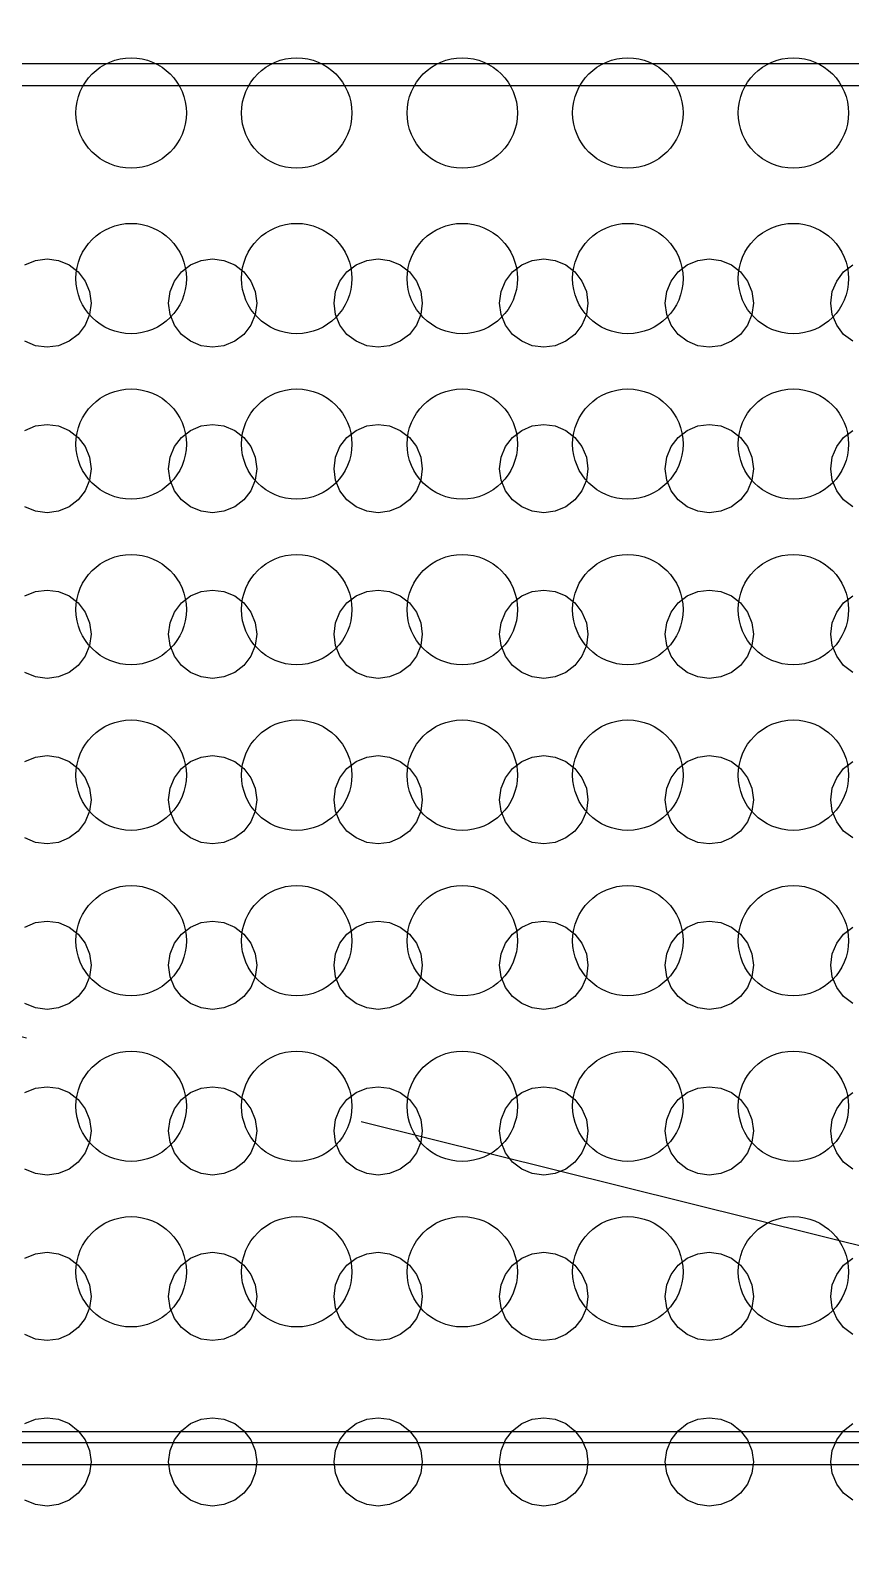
# Model space of a CAD drawing. Header units: millimetres. Extents: x 2562 to 7288, y 778 to 5635.
# Drawn here: x 5134.9 to 5142.34, y 2025.97 to 2039.69 of the extents above; entities that cross this region are included whole.
import ezdxf

# ---------------------------------------------------------------- set-up
doc = ezdxf.new("R2010")
doc.units = ezdxf.units.MM
doc.linetypes.add('HIDDEN', pattern=[0.375, 0.25, -0.125])
doc.layers.add('0-gnl-gor3', color=252, linetype='Continuous')

# ---------------------------------------------------------------- blocks, each defined once
blk = doc.blocks.new('damlalik_ust_perf')
at = {"layer": '0-gnl-gor3', "ltscale": 250}
blk.add_lwpolyline([(0, 194), (512, 194), (512, 0), (0, 0)], close=True, dxfattribs=at)
for centre in [(376, 119.5), (376, 119.5), (391, 119.5), (391, 119.5), (406, 119.5), (406, 119.5), (421, 119.5), (421, 119.5), (436, 119.5), (436, 119.5), (376, 104.5), (376, 104.5), (391, 104.5), (391, 104.5), (406, 104.5), (406, 104.5), (421, 104.5), (421, 104.5), (436, 104.5), (436, 104.5), (376, 89.5), (376, 89.5), (391, 89.5), (391, 89.5), (406, 89.5), (406, 89.5), (421, 89.5), (421, 89.5), (436, 89.5), (436, 89.5), (376, 74.5), (376, 74.5), (391, 74.5), (391, 74.5), (406, 74.5), (406, 74.5), (421, 74.5), (421, 74.5), (436, 74.5), (436, 74.5), (376, 59.5), (376, 59.5), (391, 59.5), (391, 59.5), (406, 59.5), (406, 59.5), (421, 59.5), (421, 59.5), (436, 59.5), (436, 59.5), (376, 44.5), (376, 44.5), (391, 44.5), (391, 44.5), (406, 44.5), (406, 44.5), (421, 44.5), (421, 44.5), (436, 44.5), (436, 44.5), (376, 29.5), (376, 29.5), (391, 29.5), (391, 29.5), (406, 29.5), (406, 29.5), (421, 29.5), (421, 29.5), (436, 29.5), (436, 29.5), (376, 14.5), (376, 14.5), (391, 14.5), (391, 14.5), (406, 14.5), (406, 14.5), (421, 14.5), (421, 14.5), (436, 14.5), (436, 14.5)]:
    blk.add_circle(centre, 5, dxfattribs=at)
blk = doc.blocks.new('damlalik_tava_01')
at = {"layer": '0-gnl-gor3', "linetype": 'HIDDEN', "ltscale": 250}
blk.add_line((1150.93, 99.16), (1540.69, 2), dxfattribs=at)
at = {"layer": '0-gnl-gor3', "ltscale": 3}
for points in [[(0, 200), (1542.69, 200), (1542.69, 0), (0, 0)], [(2, 198), (1540.69, 198), (1540.69, 2), (2, 2)]]:
    blk.add_lwpolyline(points, close=True, dxfattribs=at)

msp = doc.modelspace()

# ---------------------------------------------------------------- linework, layer by layer
at = {"layer": '0-gnl-gor3'}
for p, q in [((5134.855, 2037.569), (5134.951, 2037.609)), ((5134.951, 2037.609), (5135.055, 2037.622)), ((5135.055, 2037.622), (5135.158, 2037.609)), ((5135.158, 2037.609), (5135.255, 2037.569)), ((5136.355, 2037.569), (5136.451, 2037.609)), ((5136.451, 2037.609), (5136.555, 2037.622)), ((5136.555, 2037.622), (5136.658, 2037.609)), ((5136.658, 2037.609), (5136.755, 2037.569)), ((5137.855, 2037.569), (5137.951, 2037.609)), ((5137.951, 2037.609), (5138.055, 2037.622)), ((5138.055, 2037.622), (5138.158, 2037.609)), ((5138.158, 2037.609), (5138.255, 2037.569)), ((5139.355, 2037.569), (5139.451, 2037.609)), ((5139.451, 2037.609), (5139.555, 2037.622)), ((5139.555, 2037.622), (5139.658, 2037.609)), ((5139.658, 2037.609), (5139.755, 2037.569)), ((5140.855, 2037.569), (5140.951, 2037.609)), ((5140.951, 2037.609), (5141.055, 2037.622)), ((5141.055, 2037.622), (5141.158, 2037.609)), ((5141.158, 2037.609), (5141.255, 2037.569)), ((5135.255, 2037.569), (5135.338, 2037.505)), ((5135.338, 2037.505), (5135.401, 2037.422)), ((5136.209, 2037.422), (5136.272, 2037.505)), ((5136.272, 2037.505), (5136.355, 2037.569)), ((5136.755, 2037.569), (5136.838, 2037.505)), ((5136.838, 2037.505), (5136.901, 2037.422)), ((5137.709, 2037.422), (5137.772, 2037.505)), ((5137.772, 2037.505), (5137.855, 2037.569)), ((5138.255, 2037.569), (5138.338, 2037.505)), ((5138.338, 2037.505), (5138.401, 2037.422)), ((5139.209, 2037.422), (5139.272, 2037.505)), ((5139.272, 2037.505), (5139.355, 2037.569)), ((5139.755, 2037.569), (5139.838, 2037.505)), ((5139.838, 2037.505), (5139.901, 2037.422)), ((5140.709, 2037.422), (5140.772, 2037.505)), ((5140.772, 2037.505), (5140.855, 2037.569)), ((5141.255, 2037.569), (5141.338, 2037.505)), ((5141.338, 2037.505), (5141.401, 2037.422)), ((5142.209, 2037.422), (5142.272, 2037.505)), ((5142.272, 2037.505), (5142.355, 2037.569)), ((5135.401, 2037.422), (5135.441, 2037.326)), ((5136.169, 2037.326), (5136.209, 2037.422)), ((5136.901, 2037.422), (5136.941, 2037.326)), ((5137.669, 2037.326), (5137.709, 2037.422)), ((5138.401, 2037.422), (5138.441, 2037.326)), ((5139.169, 2037.326), (5139.209, 2037.422)), ((5139.901, 2037.422), (5139.941, 2037.326)), ((5140.669, 2037.326), (5140.709, 2037.422)), ((5141.401, 2037.422), (5141.441, 2037.326)), ((5142.169, 2037.326), (5142.209, 2037.422)), ((5135.441, 2037.326), (5135.455, 2037.222)), ((5135.455, 2037.222), (5135.441, 2037.119)), ((5136.155, 2037.222), (5136.169, 2037.326)), ((5136.169, 2037.119), (5136.155, 2037.222)), ((5136.941, 2037.326), (5136.955, 2037.222)), ((5136.955, 2037.222), (5136.941, 2037.119)), ((5137.655, 2037.222), (5137.669, 2037.326)), ((5137.669, 2037.119), (5137.655, 2037.222)), ((5138.441, 2037.326), (5138.455, 2037.222)), ((5138.455, 2037.222), (5138.441, 2037.119)), ((5139.155, 2037.222), (5139.169, 2037.326)), ((5139.169, 2037.119), (5139.155, 2037.222)), ((5139.941, 2037.326), (5139.955, 2037.222)), ((5139.955, 2037.222), (5139.941, 2037.119)), ((5140.655, 2037.222), (5140.669, 2037.326)), ((5140.669, 2037.119), (5140.655, 2037.222)), ((5141.441, 2037.326), (5141.455, 2037.222)), ((5141.455, 2037.222), (5141.441, 2037.119)), ((5142.155, 2037.222), (5142.169, 2037.326)), ((5142.169, 2037.119), (5142.155, 2037.222)), ((5135.441, 2037.119), (5135.401, 2037.022)), ((5136.209, 2037.022), (5136.169, 2037.119)), ((5136.941, 2037.119), (5136.901, 2037.022)), ((5137.709, 2037.022), (5137.669, 2037.119)), ((5138.441, 2037.119), (5138.401, 2037.022)), ((5139.209, 2037.022), (5139.169, 2037.119)), ((5139.941, 2037.119), (5139.901, 2037.022)), ((5140.709, 2037.022), (5140.669, 2037.119)), ((5141.441, 2037.119), (5141.401, 2037.022)), ((5142.209, 2037.022), (5142.169, 2037.119)), ((5135.338, 2036.939), (5135.255, 2036.876)), ((5135.401, 2037.022), (5135.338, 2036.939)), ((5136.272, 2036.939), (5136.209, 2037.022)), ((5136.355, 2036.876), (5136.272, 2036.939)), ((5136.838, 2036.939), (5136.755, 2036.876)), ((5136.901, 2037.022), (5136.838, 2036.939)), ((5137.772, 2036.939), (5137.709, 2037.022)), ((5137.855, 2036.876), (5137.772, 2036.939)), ((5138.338, 2036.939), (5138.255, 2036.876)), ((5138.401, 2037.022), (5138.338, 2036.939)), ((5139.272, 2036.939), (5139.209, 2037.022)), ((5139.355, 2036.876), (5139.272, 2036.939)), ((5139.838, 2036.939), (5139.755, 2036.876)), ((5139.901, 2037.022), (5139.838, 2036.939)), ((5140.772, 2036.939), (5140.709, 2037.022)), ((5140.855, 2036.876), (5140.772, 2036.939)), ((5141.338, 2036.939), (5141.255, 2036.876)), ((5141.401, 2037.022), (5141.338, 2036.939)), ((5142.272, 2036.939), (5142.209, 2037.022)), ((5142.355, 2036.876), (5142.272, 2036.939)), ((5134.951, 2036.836), (5134.855, 2036.876)), ((5135.055, 2036.822), (5134.951, 2036.836)), ((5135.158, 2036.836), (5135.055, 2036.822)), ((5135.255, 2036.876), (5135.158, 2036.836)), ((5136.451, 2036.836), (5136.355, 2036.876)), ((5136.555, 2036.822), (5136.451, 2036.836)), ((5136.658, 2036.836), (5136.555, 2036.822)), ((5136.755, 2036.876), (5136.658, 2036.836)), ((5137.951, 2036.836), (5137.855, 2036.876)), ((5138.055, 2036.822), (5137.951, 2036.836)), ((5138.158, 2036.836), (5138.055, 2036.822)), ((5138.255, 2036.876), (5138.158, 2036.836)), ((5139.451, 2036.836), (5139.355, 2036.876)), ((5139.555, 2036.822), (5139.451, 2036.836)), ((5139.658, 2036.836), (5139.555, 2036.822)), ((5139.755, 2036.876), (5139.658, 2036.836)), ((5140.951, 2036.836), (5140.855, 2036.876)), ((5141.055, 2036.822), (5140.951, 2036.836)), ((5141.158, 2036.836), (5141.055, 2036.822)), ((5141.255, 2036.876), (5141.158, 2036.836)), ((5134.855, 2036.069), (5134.951, 2036.109)), ((5134.951, 2036.109), (5135.055, 2036.122)), ((5135.055, 2036.122), (5135.158, 2036.109)), ((5135.158, 2036.109), (5135.255, 2036.069)), ((5136.355, 2036.069), (5136.451, 2036.109)), ((5136.451, 2036.109), (5136.555, 2036.122)), ((5136.555, 2036.122), (5136.658, 2036.109)), ((5136.658, 2036.109), (5136.755, 2036.069)), ((5137.855, 2036.069), (5137.951, 2036.109)), ((5137.951, 2036.109), (5138.055, 2036.122)), ((5138.055, 2036.122), (5138.158, 2036.109)), ((5138.158, 2036.109), (5138.255, 2036.069)), ((5139.355, 2036.069), (5139.451, 2036.109)), ((5139.451, 2036.109), (5139.555, 2036.122)), ((5139.555, 2036.122), (5139.658, 2036.109)), ((5139.658, 2036.109), (5139.755, 2036.069)), ((5140.855, 2036.069), (5140.951, 2036.109)), ((5140.951, 2036.109), (5141.055, 2036.122)), ((5141.055, 2036.122), (5141.158, 2036.109)), ((5141.158, 2036.109), (5141.255, 2036.069)), ((5135.255, 2036.069), (5135.338, 2036.005)), ((5135.338, 2036.005), (5135.401, 2035.922)), ((5136.209, 2035.922), (5136.272, 2036.005)), ((5136.272, 2036.005), (5136.355, 2036.069)), ((5136.755, 2036.069), (5136.838, 2036.005)), ((5136.838, 2036.005), (5136.901, 2035.922)), ((5137.709, 2035.922), (5137.772, 2036.005)), ((5137.772, 2036.005), (5137.855, 2036.069)), ((5138.255, 2036.069), (5138.338, 2036.005)), ((5138.338, 2036.005), (5138.401, 2035.922)), ((5139.209, 2035.922), (5139.272, 2036.005)), ((5139.272, 2036.005), (5139.355, 2036.069)), ((5139.755, 2036.069), (5139.838, 2036.005)), ((5139.838, 2036.005), (5139.901, 2035.922)), ((5140.709, 2035.922), (5140.772, 2036.005)), ((5140.772, 2036.005), (5140.855, 2036.069)), ((5141.255, 2036.069), (5141.338, 2036.005)), ((5141.338, 2036.005), (5141.401, 2035.922)), ((5142.209, 2035.922), (5142.272, 2036.005)), ((5142.272, 2036.005), (5142.355, 2036.069)), ((5135.401, 2035.922), (5135.441, 2035.826)), ((5135.441, 2035.826), (5135.455, 2035.722)), ((5136.155, 2035.722), (5136.169, 2035.826)), ((5136.169, 2035.826), (5136.209, 2035.922)), ((5136.901, 2035.922), (5136.941, 2035.826)), ((5136.941, 2035.826), (5136.955, 2035.722)), ((5137.655, 2035.722), (5137.669, 2035.826)), ((5137.669, 2035.826), (5137.709, 2035.922)), ((5138.401, 2035.922), (5138.441, 2035.826)), ((5138.441, 2035.826), (5138.455, 2035.722)), ((5139.155, 2035.722), (5139.169, 2035.826)), ((5139.169, 2035.826), (5139.209, 2035.922)), ((5139.901, 2035.922), (5139.941, 2035.826)), ((5139.941, 2035.826), (5139.955, 2035.722)), ((5140.655, 2035.722), (5140.669, 2035.826)), ((5140.669, 2035.826), (5140.709, 2035.922)), ((5141.401, 2035.922), (5141.441, 2035.826)), ((5141.441, 2035.826), (5141.455, 2035.722)), ((5142.155, 2035.722), (5142.169, 2035.826)), ((5142.169, 2035.826), (5142.209, 2035.922)), ((5135.455, 2035.722), (5135.441, 2035.619)), ((5136.169, 2035.619), (5136.155, 2035.722)), ((5136.955, 2035.722), (5136.941, 2035.619)), ((5137.669, 2035.619), (5137.655, 2035.722)), ((5138.455, 2035.722), (5138.441, 2035.619)), ((5139.169, 2035.619), (5139.155, 2035.722)), ((5139.955, 2035.722), (5139.941, 2035.619)), ((5140.669, 2035.619), (5140.655, 2035.722)), ((5141.455, 2035.722), (5141.441, 2035.619)), ((5142.169, 2035.619), (5142.155, 2035.722)), ((5135.441, 2035.619), (5135.401, 2035.522)), ((5136.209, 2035.522), (5136.169, 2035.619)), ((5136.941, 2035.619), (5136.901, 2035.522)), ((5137.709, 2035.522), (5137.669, 2035.619)), ((5138.441, 2035.619), (5138.401, 2035.522)), ((5139.209, 2035.522), (5139.169, 2035.619)), ((5139.941, 2035.619), (5139.901, 2035.522)), ((5140.709, 2035.522), (5140.669, 2035.619)), ((5141.441, 2035.619), (5141.401, 2035.522)), ((5142.209, 2035.522), (5142.169, 2035.619)), ((5135.338, 2035.439), (5135.255, 2035.376)), ((5135.401, 2035.522), (5135.338, 2035.439)), ((5136.272, 2035.439), (5136.209, 2035.522)), ((5136.355, 2035.376), (5136.272, 2035.439)), ((5136.838, 2035.439), (5136.755, 2035.376)), ((5136.901, 2035.522), (5136.838, 2035.439)), ((5137.772, 2035.439), (5137.709, 2035.522)), ((5137.855, 2035.376), (5137.772, 2035.439)), ((5138.338, 2035.439), (5138.255, 2035.376)), ((5138.401, 2035.522), (5138.338, 2035.439)), ((5139.272, 2035.439), (5139.209, 2035.522)), ((5139.355, 2035.376), (5139.272, 2035.439)), ((5139.838, 2035.439), (5139.755, 2035.376)), ((5139.901, 2035.522), (5139.838, 2035.439)), ((5140.772, 2035.439), (5140.709, 2035.522)), ((5140.855, 2035.376), (5140.772, 2035.439)), ((5141.338, 2035.439), (5141.255, 2035.376)), ((5141.401, 2035.522), (5141.338, 2035.439)), ((5142.272, 2035.439), (5142.209, 2035.522)), ((5142.355, 2035.376), (5142.272, 2035.439)), ((5134.951, 2035.336), (5134.855, 2035.376)), ((5135.055, 2035.322), (5134.951, 2035.336)), ((5135.158, 2035.336), (5135.055, 2035.322)), ((5135.255, 2035.376), (5135.158, 2035.336)), ((5136.451, 2035.336), (5136.355, 2035.376)), ((5136.555, 2035.322), (5136.451, 2035.336)), ((5136.658, 2035.336), (5136.555, 2035.322)), ((5136.755, 2035.376), (5136.658, 2035.336)), ((5137.951, 2035.336), (5137.855, 2035.376)), ((5138.055, 2035.322), (5137.951, 2035.336)), ((5138.158, 2035.336), (5138.055, 2035.322)), ((5138.255, 2035.376), (5138.158, 2035.336)), ((5139.451, 2035.336), (5139.355, 2035.376)), ((5139.555, 2035.322), (5139.451, 2035.336)), ((5139.658, 2035.336), (5139.555, 2035.322)), ((5139.755, 2035.376), (5139.658, 2035.336)), ((5140.951, 2035.336), (5140.855, 2035.376)), ((5141.055, 2035.322), (5140.951, 2035.336)), ((5141.158, 2035.336), (5141.055, 2035.322)), ((5141.255, 2035.376), (5141.158, 2035.336)), ((5134.855, 2034.569), (5134.951, 2034.609)), ((5134.951, 2034.609), (5135.055, 2034.622)), ((5135.055, 2034.622), (5135.158, 2034.609)), ((5135.158, 2034.609), (5135.255, 2034.569)), ((5136.355, 2034.569), (5136.451, 2034.609)), ((5136.451, 2034.609), (5136.555, 2034.622)), ((5136.555, 2034.622), (5136.658, 2034.609)), ((5136.658, 2034.609), (5136.755, 2034.569)), ((5137.855, 2034.569), (5137.951, 2034.609)), ((5137.951, 2034.609), (5138.055, 2034.622)), ((5138.055, 2034.622), (5138.158, 2034.609)), ((5138.158, 2034.609), (5138.255, 2034.569)), ((5139.355, 2034.569), (5139.451, 2034.609)), ((5139.451, 2034.609), (5139.555, 2034.622)), ((5139.555, 2034.622), (5139.658, 2034.609)), ((5139.658, 2034.609), (5139.755, 2034.569)), ((5140.855, 2034.569), (5140.951, 2034.609)), ((5140.951, 2034.609), (5141.055, 2034.622)), ((5141.055, 2034.622), (5141.158, 2034.609)), ((5141.158, 2034.609), (5141.255, 2034.569)), ((5135.255, 2034.569), (5135.338, 2034.505)), ((5135.338, 2034.505), (5135.401, 2034.422)), ((5136.209, 2034.422), (5136.272, 2034.505)), ((5136.272, 2034.505), (5136.355, 2034.569)), ((5136.755, 2034.569), (5136.838, 2034.505)), ((5136.838, 2034.505), (5136.901, 2034.422)), ((5137.709, 2034.422), (5137.772, 2034.505)), ((5137.772, 2034.505), (5137.855, 2034.569)), ((5138.255, 2034.569), (5138.338, 2034.505)), ((5138.338, 2034.505), (5138.401, 2034.422)), ((5139.209, 2034.422), (5139.272, 2034.505)), ((5139.272, 2034.505), (5139.355, 2034.569)), ((5139.755, 2034.569), (5139.838, 2034.505)), ((5139.838, 2034.505), (5139.901, 2034.422)), ((5140.709, 2034.422), (5140.772, 2034.505)), ((5140.772, 2034.505), (5140.855, 2034.569)), ((5141.255, 2034.569), (5141.338, 2034.505)), ((5141.338, 2034.505), (5141.401, 2034.422)), ((5142.209, 2034.422), (5142.272, 2034.505)), ((5142.272, 2034.505), (5142.355, 2034.569)), ((5135.401, 2034.422), (5135.441, 2034.326)), ((5135.441, 2034.326), (5135.455, 2034.222)), ((5136.155, 2034.222), (5136.169, 2034.326)), ((5136.169, 2034.326), (5136.209, 2034.422)), ((5136.901, 2034.422), (5136.941, 2034.326)), ((5136.941, 2034.326), (5136.955, 2034.222)), ((5137.655, 2034.222), (5137.669, 2034.326)), ((5137.669, 2034.326), (5137.709, 2034.422)), ((5138.401, 2034.422), (5138.441, 2034.326)), ((5138.441, 2034.326), (5138.455, 2034.222)), ((5139.155, 2034.222), (5139.169, 2034.326)), ((5139.169, 2034.326), (5139.209, 2034.422)), ((5139.901, 2034.422), (5139.941, 2034.326)), ((5139.941, 2034.326), (5139.955, 2034.222)), ((5140.655, 2034.222), (5140.669, 2034.326)), ((5140.669, 2034.326), (5140.709, 2034.422)), ((5141.401, 2034.422), (5141.441, 2034.326)), ((5141.441, 2034.326), (5141.455, 2034.222)), ((5142.155, 2034.222), (5142.169, 2034.326)), ((5142.169, 2034.326), (5142.209, 2034.422)), ((5135.455, 2034.222), (5135.441, 2034.119)), ((5136.169, 2034.119), (5136.155, 2034.222)), ((5136.955, 2034.222), (5136.941, 2034.119)), ((5137.669, 2034.119), (5137.655, 2034.222)), ((5138.455, 2034.222), (5138.441, 2034.119)), ((5139.169, 2034.119), (5139.155, 2034.222)), ((5139.955, 2034.222), (5139.941, 2034.119)), ((5140.669, 2034.119), (5140.655, 2034.222)), ((5141.455, 2034.222), (5141.441, 2034.119)), ((5142.169, 2034.119), (5142.155, 2034.222)), ((5135.441, 2034.119), (5135.401, 2034.022)), ((5136.209, 2034.022), (5136.169, 2034.119)), ((5136.941, 2034.119), (5136.901, 2034.022)), ((5137.709, 2034.022), (5137.669, 2034.119)), ((5138.441, 2034.119), (5138.401, 2034.022)), ((5139.209, 2034.022), (5139.169, 2034.119)), ((5139.941, 2034.119), (5139.901, 2034.022)), ((5140.709, 2034.022), (5140.669, 2034.119)), ((5141.441, 2034.119), (5141.401, 2034.022)), ((5142.209, 2034.022), (5142.169, 2034.119)), ((5135.338, 2033.939), (5135.255, 2033.876)), ((5135.401, 2034.022), (5135.338, 2033.939)), ((5136.272, 2033.939), (5136.209, 2034.022)), ((5136.355, 2033.876), (5136.272, 2033.939)), ((5136.838, 2033.939), (5136.755, 2033.876)), ((5136.901, 2034.022), (5136.838, 2033.939)), ((5137.772, 2033.939), (5137.709, 2034.022)), ((5137.855, 2033.876), (5137.772, 2033.939)), ((5138.338, 2033.939), (5138.255, 2033.876)), ((5138.401, 2034.022), (5138.338, 2033.939)), ((5139.272, 2033.939), (5139.209, 2034.022)), ((5139.355, 2033.876), (5139.272, 2033.939)), ((5139.838, 2033.939), (5139.755, 2033.876)), ((5139.901, 2034.022), (5139.838, 2033.939)), ((5140.772, 2033.939), (5140.709, 2034.022)), ((5140.855, 2033.876), (5140.772, 2033.939)), ((5141.338, 2033.939), (5141.255, 2033.876)), ((5141.401, 2034.022), (5141.338, 2033.939)), ((5142.272, 2033.939), (5142.209, 2034.022)), ((5142.355, 2033.876), (5142.272, 2033.939)), ((5134.951, 2033.836), (5134.855, 2033.876)), ((5135.055, 2033.822), (5134.951, 2033.836)), ((5135.158, 2033.836), (5135.055, 2033.822)), ((5135.255, 2033.876), (5135.158, 2033.836)), ((5136.451, 2033.836), (5136.355, 2033.876)), ((5136.555, 2033.822), (5136.451, 2033.836)), ((5136.658, 2033.836), (5136.555, 2033.822)), ((5136.755, 2033.876), (5136.658, 2033.836)), ((5137.951, 2033.836), (5137.855, 2033.876)), ((5138.055, 2033.822), (5137.951, 2033.836)), ((5138.158, 2033.836), (5138.055, 2033.822)), ((5138.255, 2033.876), (5138.158, 2033.836)), ((5139.451, 2033.836), (5139.355, 2033.876)), ((5139.555, 2033.822), (5139.451, 2033.836)), ((5139.658, 2033.836), (5139.555, 2033.822)), ((5139.755, 2033.876), (5139.658, 2033.836)), ((5140.951, 2033.836), (5140.855, 2033.876)), ((5141.055, 2033.822), (5140.951, 2033.836)), ((5141.158, 2033.836), (5141.055, 2033.822)), ((5141.255, 2033.876), (5141.158, 2033.836)), ((5134.855, 2033.069), (5134.951, 2033.109)), ((5134.951, 2033.109), (5135.055, 2033.122)), ((5135.055, 2033.122), (5135.158, 2033.109)), ((5135.158, 2033.109), (5135.255, 2033.069)), ((5136.355, 2033.069), (5136.451, 2033.109)), ((5136.451, 2033.109), (5136.555, 2033.122)), ((5136.555, 2033.122), (5136.658, 2033.109)), ((5136.658, 2033.109), (5136.755, 2033.069)), ((5137.855, 2033.069), (5137.951, 2033.109)), ((5137.951, 2033.109), (5138.055, 2033.122)), ((5138.055, 2033.122), (5138.158, 2033.109)), ((5138.158, 2033.109), (5138.255, 2033.069)), ((5139.355, 2033.069), (5139.451, 2033.109)), ((5139.451, 2033.109), (5139.555, 2033.122)), ((5139.555, 2033.122), (5139.658, 2033.109)), ((5139.658, 2033.109), (5139.755, 2033.069)), ((5140.855, 2033.069), (5140.951, 2033.109)), ((5140.951, 2033.109), (5141.055, 2033.122)), ((5141.055, 2033.122), (5141.158, 2033.109)), ((5141.158, 2033.109), (5141.255, 2033.069)), ((5135.255, 2033.069), (5135.338, 2033.005)), ((5135.338, 2033.005), (5135.401, 2032.922)), ((5136.209, 2032.922), (5136.272, 2033.005)), ((5136.272, 2033.005), (5136.355, 2033.069)), ((5136.755, 2033.069), (5136.838, 2033.005)), ((5136.838, 2033.005), (5136.901, 2032.922)), ((5137.709, 2032.922), (5137.772, 2033.005)), ((5137.772, 2033.005), (5137.855, 2033.069)), ((5138.255, 2033.069), (5138.338, 2033.005)), ((5138.338, 2033.005), (5138.401, 2032.922)), ((5139.209, 2032.922), (5139.272, 2033.005)), ((5139.272, 2033.005), (5139.355, 2033.069)), ((5139.755, 2033.069), (5139.838, 2033.005)), ((5139.838, 2033.005), (5139.901, 2032.922)), ((5140.709, 2032.922), (5140.772, 2033.005)), ((5140.772, 2033.005), (5140.855, 2033.069)), ((5141.255, 2033.069), (5141.338, 2033.005)), ((5141.338, 2033.005), (5141.401, 2032.922)), ((5142.209, 2032.922), (5142.272, 2033.005)), ((5142.272, 2033.005), (5142.355, 2033.069)), ((5135.401, 2032.922), (5135.441, 2032.826)), ((5135.441, 2032.826), (5135.455, 2032.722)), ((5136.155, 2032.722), (5136.169, 2032.826)), ((5136.169, 2032.826), (5136.209, 2032.922)), ((5136.901, 2032.922), (5136.941, 2032.826)), ((5136.941, 2032.826), (5136.955, 2032.722)), ((5137.655, 2032.722), (5137.669, 2032.826)), ((5137.669, 2032.826), (5137.709, 2032.922)), ((5138.401, 2032.922), (5138.441, 2032.826)), ((5138.441, 2032.826), (5138.455, 2032.722)), ((5139.155, 2032.722), (5139.169, 2032.826)), ((5139.169, 2032.826), (5139.209, 2032.922)), ((5139.901, 2032.922), (5139.941, 2032.826)), ((5139.941, 2032.826), (5139.955, 2032.722)), ((5140.655, 2032.722), (5140.669, 2032.826)), ((5140.669, 2032.826), (5140.709, 2032.922)), ((5141.401, 2032.922), (5141.441, 2032.826)), ((5141.441, 2032.826), (5141.455, 2032.722)), ((5142.155, 2032.722), (5142.169, 2032.826)), ((5142.169, 2032.826), (5142.209, 2032.922)), ((5135.455, 2032.722), (5135.441, 2032.619)), ((5136.169, 2032.619), (5136.155, 2032.722)), ((5136.955, 2032.722), (5136.941, 2032.619)), ((5137.669, 2032.619), (5137.655, 2032.722)), ((5138.455, 2032.722), (5138.441, 2032.619)), ((5139.169, 2032.619), (5139.155, 2032.722)), ((5139.955, 2032.722), (5139.941, 2032.619)), ((5140.669, 2032.619), (5140.655, 2032.722)), ((5141.455, 2032.722), (5141.441, 2032.619)), ((5142.169, 2032.619), (5142.155, 2032.722)), ((5135.441, 2032.619), (5135.401, 2032.522)), ((5136.209, 2032.522), (5136.169, 2032.619)), ((5136.941, 2032.619), (5136.901, 2032.522)), ((5137.709, 2032.522), (5137.669, 2032.619)), ((5138.441, 2032.619), (5138.401, 2032.522)), ((5139.209, 2032.522), (5139.169, 2032.619)), ((5139.941, 2032.619), (5139.901, 2032.522)), ((5140.709, 2032.522), (5140.669, 2032.619)), ((5141.441, 2032.619), (5141.401, 2032.522)), ((5142.209, 2032.522), (5142.169, 2032.619)), ((5135.338, 2032.439), (5135.255, 2032.376)), ((5135.401, 2032.522), (5135.338, 2032.439)), ((5136.272, 2032.439), (5136.209, 2032.522)), ((5136.355, 2032.376), (5136.272, 2032.439)), ((5136.838, 2032.439), (5136.755, 2032.376)), ((5136.901, 2032.522), (5136.838, 2032.439)), ((5137.772, 2032.439), (5137.709, 2032.522)), ((5137.855, 2032.376), (5137.772, 2032.439)), ((5138.338, 2032.439), (5138.255, 2032.376)), ((5138.401, 2032.522), (5138.338, 2032.439)), ((5139.272, 2032.439), (5139.209, 2032.522)), ((5139.355, 2032.376), (5139.272, 2032.439)), ((5139.838, 2032.439), (5139.755, 2032.376)), ((5139.901, 2032.522), (5139.838, 2032.439)), ((5140.772, 2032.439), (5140.709, 2032.522)), ((5140.855, 2032.376), (5140.772, 2032.439)), ((5141.338, 2032.439), (5141.255, 2032.376)), ((5141.401, 2032.522), (5141.338, 2032.439)), ((5142.272, 2032.439), (5142.209, 2032.522)), ((5142.355, 2032.376), (5142.272, 2032.439)), ((5134.951, 2032.336), (5134.855, 2032.376)), ((5135.055, 2032.322), (5134.951, 2032.336)), ((5135.158, 2032.336), (5135.055, 2032.322)), ((5135.255, 2032.376), (5135.158, 2032.336)), ((5136.451, 2032.336), (5136.355, 2032.376)), ((5136.555, 2032.322), (5136.451, 2032.336)), ((5136.658, 2032.336), (5136.555, 2032.322)), ((5136.755, 2032.376), (5136.658, 2032.336)), ((5137.951, 2032.336), (5137.855, 2032.376)), ((5138.055, 2032.322), (5137.951, 2032.336)), ((5138.158, 2032.336), (5138.055, 2032.322)), ((5138.255, 2032.376), (5138.158, 2032.336)), ((5139.451, 2032.336), (5139.355, 2032.376)), ((5139.555, 2032.322), (5139.451, 2032.336)), ((5139.658, 2032.336), (5139.555, 2032.322)), ((5139.755, 2032.376), (5139.658, 2032.336)), ((5140.951, 2032.336), (5140.855, 2032.376)), ((5141.055, 2032.322), (5140.951, 2032.336)), ((5141.158, 2032.336), (5141.055, 2032.322)), ((5141.255, 2032.376), (5141.158, 2032.336)), ((5134.855, 2031.569), (5134.951, 2031.609)), ((5134.951, 2031.609), (5135.055, 2031.622)), ((5135.055, 2031.622), (5135.158, 2031.609)), ((5135.158, 2031.609), (5135.255, 2031.569)), ((5135.255, 2031.569), (5135.338, 2031.505)), ((5136.272, 2031.505), (5136.355, 2031.569)), ((5136.355, 2031.569), (5136.451, 2031.609)), ((5136.451, 2031.609), (5136.555, 2031.622)), ((5136.555, 2031.622), (5136.658, 2031.609)), ((5136.658, 2031.609), (5136.755, 2031.569)), ((5136.755, 2031.569), (5136.838, 2031.505)), ((5137.772, 2031.505), (5137.855, 2031.569)), ((5137.855, 2031.569), (5137.951, 2031.609)), ((5137.951, 2031.609), (5138.055, 2031.622)), ((5138.055, 2031.622), (5138.158, 2031.609)), ((5138.158, 2031.609), (5138.255, 2031.569)), ((5138.255, 2031.569), (5138.338, 2031.505)), ((5139.272, 2031.505), (5139.355, 2031.569)), ((5139.355, 2031.569), (5139.451, 2031.609)), ((5139.451, 2031.609), (5139.555, 2031.622)), ((5139.555, 2031.622), (5139.658, 2031.609)), ((5139.658, 2031.609), (5139.755, 2031.569)), ((5139.755, 2031.569), (5139.838, 2031.505)), ((5140.772, 2031.505), (5140.855, 2031.569)), ((5140.855, 2031.569), (5140.951, 2031.609)), ((5140.951, 2031.609), (5141.055, 2031.622)), ((5141.055, 2031.622), (5141.158, 2031.609)), ((5141.158, 2031.609), (5141.255, 2031.569)), ((5141.255, 2031.569), (5141.338, 2031.505)), ((5142.272, 2031.505), (5142.355, 2031.569)), ((5135.338, 2031.505), (5135.401, 2031.422)), ((5136.209, 2031.422), (5136.272, 2031.505)), ((5136.838, 2031.505), (5136.901, 2031.422)), ((5137.709, 2031.422), (5137.772, 2031.505)), ((5138.338, 2031.505), (5138.401, 2031.422)), ((5139.209, 2031.422), (5139.272, 2031.505)), ((5139.838, 2031.505), (5139.901, 2031.422)), ((5140.709, 2031.422), (5140.772, 2031.505)), ((5141.338, 2031.505), (5141.401, 2031.422)), ((5142.209, 2031.422), (5142.272, 2031.505)), ((5135.401, 2031.422), (5135.441, 2031.326)), ((5135.441, 2031.326), (5135.455, 2031.222)), ((5136.155, 2031.222), (5136.169, 2031.326)), ((5136.169, 2031.326), (5136.209, 2031.422)), ((5136.901, 2031.422), (5136.941, 2031.326)), ((5136.941, 2031.326), (5136.955, 2031.222)), ((5137.655, 2031.222), (5137.669, 2031.326)), ((5137.669, 2031.326), (5137.709, 2031.422)), ((5138.401, 2031.422), (5138.441, 2031.326)), ((5138.441, 2031.326), (5138.455, 2031.222)), ((5139.155, 2031.222), (5139.169, 2031.326)), ((5139.169, 2031.326), (5139.209, 2031.422)), ((5139.901, 2031.422), (5139.941, 2031.326)), ((5139.941, 2031.326), (5139.955, 2031.222)), ((5140.655, 2031.222), (5140.669, 2031.326)), ((5140.669, 2031.326), (5140.709, 2031.422)), ((5141.401, 2031.422), (5141.441, 2031.326)), ((5141.441, 2031.326), (5141.455, 2031.222)), ((5142.155, 2031.222), (5142.169, 2031.326)), ((5142.169, 2031.326), (5142.209, 2031.422)), ((5135.455, 2031.222), (5135.441, 2031.119)), ((5136.169, 2031.119), (5136.155, 2031.222)), ((5136.955, 2031.222), (5136.941, 2031.119)), ((5137.669, 2031.119), (5137.655, 2031.222)), ((5138.455, 2031.222), (5138.441, 2031.119)), ((5139.169, 2031.119), (5139.155, 2031.222)), ((5139.955, 2031.222), (5139.941, 2031.119)), ((5140.669, 2031.119), (5140.655, 2031.222)), ((5141.455, 2031.222), (5141.441, 2031.119)), ((5142.169, 2031.119), (5142.155, 2031.222)), ((5135.401, 2031.022), (5135.338, 2030.939)), ((5135.441, 2031.119), (5135.401, 2031.022)), ((5136.209, 2031.022), (5136.169, 2031.119)), ((5136.272, 2030.939), (5136.209, 2031.022)), ((5136.901, 2031.022), (5136.838, 2030.939)), ((5136.941, 2031.119), (5136.901, 2031.022)), ((5137.709, 2031.022), (5137.669, 2031.119)), ((5137.772, 2030.939), (5137.709, 2031.022)), ((5138.401, 2031.022), (5138.338, 2030.939)), ((5138.441, 2031.119), (5138.401, 2031.022)), ((5139.209, 2031.022), (5139.169, 2031.119)), ((5139.272, 2030.939), (5139.209, 2031.022)), ((5139.901, 2031.022), (5139.838, 2030.939)), ((5139.941, 2031.119), (5139.901, 2031.022)), ((5140.709, 2031.022), (5140.669, 2031.119)), ((5140.772, 2030.939), (5140.709, 2031.022)), ((5141.401, 2031.022), (5141.338, 2030.939)), ((5141.441, 2031.119), (5141.401, 2031.022)), ((5142.209, 2031.022), (5142.169, 2031.119)), ((5142.272, 2030.939), (5142.209, 2031.022)), ((5135.338, 2030.939), (5135.255, 2030.876)), ((5136.355, 2030.876), (5136.272, 2030.939)), ((5136.838, 2030.939), (5136.755, 2030.876)), ((5137.855, 2030.876), (5137.772, 2030.939)), ((5138.338, 2030.939), (5138.255, 2030.876)), ((5139.355, 2030.876), (5139.272, 2030.939)), ((5139.838, 2030.939), (5139.755, 2030.876)), ((5140.855, 2030.876), (5140.772, 2030.939)), ((5141.338, 2030.939), (5141.255, 2030.876)), ((5142.355, 2030.876), (5142.272, 2030.939)), ((5134.951, 2030.836), (5134.855, 2030.876)), ((5135.055, 2030.822), (5134.951, 2030.836)), ((5135.158, 2030.836), (5135.055, 2030.822)), ((5135.255, 2030.876), (5135.158, 2030.836)), ((5136.451, 2030.836), (5136.355, 2030.876)), ((5136.555, 2030.822), (5136.451, 2030.836)), ((5136.658, 2030.836), (5136.555, 2030.822)), ((5136.755, 2030.876), (5136.658, 2030.836)), ((5137.951, 2030.836), (5137.855, 2030.876)), ((5138.055, 2030.822), (5137.951, 2030.836)), ((5138.158, 2030.836), (5138.055, 2030.822)), ((5138.255, 2030.876), (5138.158, 2030.836)), ((5139.451, 2030.836), (5139.355, 2030.876)), ((5139.555, 2030.822), (5139.451, 2030.836)), ((5139.658, 2030.836), (5139.555, 2030.822)), ((5139.755, 2030.876), (5139.658, 2030.836)), ((5140.951, 2030.836), (5140.855, 2030.876)), ((5141.055, 2030.822), (5140.951, 2030.836)), ((5141.158, 2030.836), (5141.055, 2030.822)), ((5141.255, 2030.876), (5141.158, 2030.836)), ((5134.855, 2030.069), (5134.951, 2030.109)), ((5134.951, 2030.109), (5135.055, 2030.122)), ((5135.055, 2030.122), (5135.158, 2030.109)), ((5135.158, 2030.109), (5135.255, 2030.069)), ((5135.255, 2030.069), (5135.338, 2030.005)), ((5136.272, 2030.005), (5136.355, 2030.069)), ((5136.355, 2030.069), (5136.451, 2030.109)), ((5136.451, 2030.109), (5136.555, 2030.122)), ((5136.555, 2030.122), (5136.658, 2030.109)), ((5136.658, 2030.109), (5136.755, 2030.069)), ((5136.755, 2030.069), (5136.838, 2030.005)), ((5137.772, 2030.005), (5137.855, 2030.069)), ((5137.855, 2030.069), (5137.951, 2030.109)), ((5137.951, 2030.109), (5138.055, 2030.122)), ((5138.055, 2030.122), (5138.158, 2030.109)), ((5138.158, 2030.109), (5138.255, 2030.069)), ((5138.255, 2030.069), (5138.338, 2030.005)), ((5139.272, 2030.005), (5139.355, 2030.069)), ((5139.355, 2030.069), (5139.451, 2030.109)), ((5139.451, 2030.109), (5139.555, 2030.122)), ((5139.555, 2030.122), (5139.658, 2030.109)), ((5139.658, 2030.109), (5139.755, 2030.069)), ((5139.755, 2030.069), (5139.838, 2030.005)), ((5140.772, 2030.005), (5140.855, 2030.069)), ((5140.855, 2030.069), (5140.951, 2030.109)), ((5140.951, 2030.109), (5141.055, 2030.122)), ((5141.055, 2030.122), (5141.158, 2030.109)), ((5141.158, 2030.109), (5141.255, 2030.069)), ((5141.255, 2030.069), (5141.338, 2030.005)), ((5142.272, 2030.005), (5142.355, 2030.069)), ((5135.338, 2030.005), (5135.401, 2029.922)), ((5135.401, 2029.922), (5135.441, 2029.826)), ((5136.169, 2029.826), (5136.209, 2029.922)), ((5136.209, 2029.922), (5136.272, 2030.005)), ((5136.838, 2030.005), (5136.901, 2029.922)), ((5136.901, 2029.922), (5136.941, 2029.826)), ((5137.669, 2029.826), (5137.709, 2029.922)), ((5137.709, 2029.922), (5137.772, 2030.005)), ((5138.338, 2030.005), (5138.401, 2029.922)), ((5138.401, 2029.922), (5138.441, 2029.826)), ((5139.169, 2029.826), (5139.209, 2029.922)), ((5139.209, 2029.922), (5139.272, 2030.005)), ((5139.838, 2030.005), (5139.901, 2029.922)), ((5139.901, 2029.922), (5139.941, 2029.826)), ((5140.669, 2029.826), (5140.709, 2029.922)), ((5140.709, 2029.922), (5140.772, 2030.005)), ((5141.338, 2030.005), (5141.401, 2029.922)), ((5141.401, 2029.922), (5141.441, 2029.826)), ((5142.169, 2029.826), (5142.209, 2029.922)), ((5142.209, 2029.922), (5142.272, 2030.005)), ((5135.441, 2029.826), (5135.455, 2029.722)), ((5136.155, 2029.722), (5136.169, 2029.826)), ((5136.941, 2029.826), (5136.955, 2029.722)), ((5137.655, 2029.722), (5137.669, 2029.826)), ((5138.441, 2029.826), (5138.455, 2029.722)), ((5139.155, 2029.722), (5139.169, 2029.826)), ((5139.941, 2029.826), (5139.955, 2029.722)), ((5140.655, 2029.722), (5140.669, 2029.826)), ((5141.441, 2029.826), (5141.455, 2029.722)), ((5142.155, 2029.722), (5142.169, 2029.826)), ((5135.455, 2029.722), (5135.441, 2029.619)), ((5136.169, 2029.619), (5136.155, 2029.722)), ((5136.955, 2029.722), (5136.941, 2029.619)), ((5137.669, 2029.619), (5137.655, 2029.722)), ((5138.455, 2029.722), (5138.441, 2029.619)), ((5139.169, 2029.619), (5139.155, 2029.722)), ((5139.955, 2029.722), (5139.941, 2029.619)), ((5140.669, 2029.619), (5140.655, 2029.722)), ((5141.455, 2029.722), (5141.441, 2029.619)), ((5142.169, 2029.619), (5142.155, 2029.722)), ((5135.401, 2029.522), (5135.338, 2029.439)), ((5135.441, 2029.619), (5135.401, 2029.522)), ((5136.209, 2029.522), (5136.169, 2029.619)), ((5136.272, 2029.439), (5136.209, 2029.522)), ((5136.901, 2029.522), (5136.838, 2029.439)), ((5136.941, 2029.619), (5136.901, 2029.522)), ((5137.709, 2029.522), (5137.669, 2029.619)), ((5137.772, 2029.439), (5137.709, 2029.522)), ((5138.401, 2029.522), (5138.338, 2029.439)), ((5138.441, 2029.619), (5138.401, 2029.522)), ((5139.209, 2029.522), (5139.169, 2029.619)), ((5139.272, 2029.439), (5139.209, 2029.522)), ((5139.901, 2029.522), (5139.838, 2029.439)), ((5139.941, 2029.619), (5139.901, 2029.522)), ((5140.709, 2029.522), (5140.669, 2029.619)), ((5140.772, 2029.439), (5140.709, 2029.522)), ((5141.401, 2029.522), (5141.338, 2029.439)), ((5141.441, 2029.619), (5141.401, 2029.522)), ((5142.209, 2029.522), (5142.169, 2029.619)), ((5142.272, 2029.439), (5142.209, 2029.522)), ((5134.951, 2029.336), (5134.855, 2029.376)), ((5135.255, 2029.376), (5135.158, 2029.336)), ((5135.338, 2029.439), (5135.255, 2029.376)), ((5136.355, 2029.376), (5136.272, 2029.439)), ((5136.451, 2029.336), (5136.355, 2029.376)), ((5136.755, 2029.376), (5136.658, 2029.336)), ((5136.838, 2029.439), (5136.755, 2029.376)), ((5137.855, 2029.376), (5137.772, 2029.439)), ((5137.951, 2029.336), (5137.855, 2029.376)), ((5138.255, 2029.376), (5138.158, 2029.336)), ((5138.338, 2029.439), (5138.255, 2029.376)), ((5139.355, 2029.376), (5139.272, 2029.439)), ((5139.451, 2029.336), (5139.355, 2029.376)), ((5139.755, 2029.376), (5139.658, 2029.336)), ((5139.838, 2029.439), (5139.755, 2029.376)), ((5140.855, 2029.376), (5140.772, 2029.439)), ((5140.951, 2029.336), (5140.855, 2029.376)), ((5141.255, 2029.376), (5141.158, 2029.336)), ((5141.338, 2029.439), (5141.255, 2029.376)), ((5142.355, 2029.376), (5142.272, 2029.439)), ((5135.055, 2029.322), (5134.951, 2029.336)), ((5135.158, 2029.336), (5135.055, 2029.322)), ((5136.555, 2029.322), (5136.451, 2029.336)), ((5136.658, 2029.336), (5136.555, 2029.322)), ((5138.055, 2029.322), (5137.951, 2029.336)), ((5138.158, 2029.336), (5138.055, 2029.322)), ((5139.555, 2029.322), (5139.451, 2029.336)), ((5139.658, 2029.336), (5139.555, 2029.322)), ((5141.055, 2029.322), (5140.951, 2029.336)), ((5141.158, 2029.336), (5141.055, 2029.322)), ((5134.855, 2028.569), (5134.951, 2028.609)), ((5134.951, 2028.609), (5135.055, 2028.622)), ((5135.055, 2028.622), (5135.158, 2028.609)), ((5135.158, 2028.609), (5135.255, 2028.569)), ((5135.255, 2028.569), (5135.338, 2028.505)), ((5136.272, 2028.505), (5136.355, 2028.569)), ((5136.355, 2028.569), (5136.451, 2028.609)), ((5136.451, 2028.609), (5136.555, 2028.622)), ((5136.555, 2028.622), (5136.658, 2028.609)), ((5136.658, 2028.609), (5136.755, 2028.569)), ((5136.755, 2028.569), (5136.838, 2028.505)), ((5137.772, 2028.505), (5137.855, 2028.569)), ((5137.855, 2028.569), (5137.951, 2028.609)), ((5137.951, 2028.609), (5138.055, 2028.622)), ((5138.055, 2028.622), (5138.158, 2028.609)), ((5138.158, 2028.609), (5138.255, 2028.569)), ((5138.255, 2028.569), (5138.338, 2028.505)), ((5139.272, 2028.505), (5139.355, 2028.569)), ((5139.355, 2028.569), (5139.451, 2028.609)), ((5139.451, 2028.609), (5139.555, 2028.622)), ((5139.555, 2028.622), (5139.658, 2028.609)), ((5139.658, 2028.609), (5139.755, 2028.569)), ((5139.755, 2028.569), (5139.838, 2028.505)), ((5140.772, 2028.505), (5140.855, 2028.569)), ((5140.855, 2028.569), (5140.951, 2028.609)), ((5140.951, 2028.609), (5141.055, 2028.622)), ((5141.055, 2028.622), (5141.158, 2028.609)), ((5141.158, 2028.609), (5141.255, 2028.569)), ((5141.255, 2028.569), (5141.338, 2028.505)), ((5142.272, 2028.505), (5142.355, 2028.569)), ((5135.338, 2028.505), (5135.401, 2028.422)), ((5135.401, 2028.422), (5135.441, 2028.326)), ((5136.169, 2028.326), (5136.209, 2028.422)), ((5136.209, 2028.422), (5136.272, 2028.505)), ((5136.838, 2028.505), (5136.901, 2028.422)), ((5136.901, 2028.422), (5136.941, 2028.326)), ((5137.669, 2028.326), (5137.709, 2028.422)), ((5137.709, 2028.422), (5137.772, 2028.505)), ((5138.338, 2028.505), (5138.401, 2028.422)), ((5138.401, 2028.422), (5138.441, 2028.326)), ((5139.169, 2028.326), (5139.209, 2028.422)), ((5139.209, 2028.422), (5139.272, 2028.505)), ((5139.838, 2028.505), (5139.901, 2028.422)), ((5139.901, 2028.422), (5139.941, 2028.326)), ((5140.669, 2028.326), (5140.709, 2028.422)), ((5140.709, 2028.422), (5140.772, 2028.505)), ((5141.338, 2028.505), (5141.401, 2028.422)), ((5141.401, 2028.422), (5141.441, 2028.326)), ((5142.169, 2028.326), (5142.209, 2028.422)), ((5142.209, 2028.422), (5142.272, 2028.505)), ((5135.441, 2028.326), (5135.455, 2028.222)), ((5136.155, 2028.222), (5136.169, 2028.326)), ((5136.941, 2028.326), (5136.955, 2028.222)), ((5137.655, 2028.222), (5137.669, 2028.326)), ((5138.441, 2028.326), (5138.455, 2028.222)), ((5139.155, 2028.222), (5139.169, 2028.326)), ((5139.941, 2028.326), (5139.955, 2028.222)), ((5140.655, 2028.222), (5140.669, 2028.326)), ((5141.441, 2028.326), (5141.455, 2028.222)), ((5142.155, 2028.222), (5142.169, 2028.326)), ((5135.455, 2028.222), (5135.441, 2028.119)), ((5136.169, 2028.119), (5136.155, 2028.222)), ((5136.955, 2028.222), (5136.941, 2028.119)), ((5137.669, 2028.119), (5137.655, 2028.222)), ((5138.455, 2028.222), (5138.441, 2028.119)), ((5139.169, 2028.119), (5139.155, 2028.222)), ((5139.955, 2028.222), (5139.941, 2028.119)), ((5140.669, 2028.119), (5140.655, 2028.222)), ((5141.455, 2028.222), (5141.441, 2028.119)), ((5142.169, 2028.119), (5142.155, 2028.222)), ((5135.401, 2028.022), (5135.338, 2027.939)), ((5135.441, 2028.119), (5135.401, 2028.022)), ((5136.209, 2028.022), (5136.169, 2028.119)), ((5136.272, 2027.939), (5136.209, 2028.022)), ((5136.901, 2028.022), (5136.838, 2027.939)), ((5136.941, 2028.119), (5136.901, 2028.022)), ((5137.709, 2028.022), (5137.669, 2028.119)), ((5137.772, 2027.939), (5137.709, 2028.022)), ((5138.401, 2028.022), (5138.338, 2027.939)), ((5138.441, 2028.119), (5138.401, 2028.022)), ((5139.209, 2028.022), (5139.169, 2028.119)), ((5139.272, 2027.939), (5139.209, 2028.022)), ((5139.901, 2028.022), (5139.838, 2027.939)), ((5139.941, 2028.119), (5139.901, 2028.022)), ((5140.709, 2028.022), (5140.669, 2028.119)), ((5140.772, 2027.939), (5140.709, 2028.022)), ((5141.401, 2028.022), (5141.338, 2027.939)), ((5141.441, 2028.119), (5141.401, 2028.022)), ((5142.209, 2028.022), (5142.169, 2028.119)), ((5142.272, 2027.939), (5142.209, 2028.022)), ((5134.951, 2027.836), (5134.855, 2027.876)), ((5135.255, 2027.876), (5135.158, 2027.836)), ((5135.338, 2027.939), (5135.255, 2027.876)), ((5136.355, 2027.876), (5136.272, 2027.939)), ((5136.451, 2027.836), (5136.355, 2027.876)), ((5136.755, 2027.876), (5136.658, 2027.836)), ((5136.838, 2027.939), (5136.755, 2027.876)), ((5137.855, 2027.876), (5137.772, 2027.939)), ((5137.951, 2027.836), (5137.855, 2027.876)), ((5138.255, 2027.876), (5138.158, 2027.836)), ((5138.338, 2027.939), (5138.255, 2027.876)), ((5139.355, 2027.876), (5139.272, 2027.939)), ((5139.451, 2027.836), (5139.355, 2027.876)), ((5139.755, 2027.876), (5139.658, 2027.836)), ((5139.838, 2027.939), (5139.755, 2027.876)), ((5140.855, 2027.876), (5140.772, 2027.939)), ((5140.951, 2027.836), (5140.855, 2027.876)), ((5141.255, 2027.876), (5141.158, 2027.836)), ((5141.338, 2027.939), (5141.255, 2027.876)), ((5142.355, 2027.876), (5142.272, 2027.939)), ((5135.055, 2027.822), (5134.951, 2027.836)), ((5135.158, 2027.836), (5135.055, 2027.822)), ((5136.555, 2027.822), (5136.451, 2027.836)), ((5136.658, 2027.836), (5136.555, 2027.822)), ((5138.055, 2027.822), (5137.951, 2027.836)), ((5138.158, 2027.836), (5138.055, 2027.822)), ((5139.555, 2027.822), (5139.451, 2027.836)), ((5139.658, 2027.836), (5139.555, 2027.822)), ((5141.055, 2027.822), (5140.951, 2027.836)), ((5141.158, 2027.836), (5141.055, 2027.822)), ((5134.855, 2027.069), (5134.951, 2027.109)), ((5134.951, 2027.109), (5135.055, 2027.122)), ((5135.055, 2027.122), (5135.158, 2027.109)), ((5135.158, 2027.109), (5135.255, 2027.069)), ((5135.255, 2027.069), (5135.338, 2027.005)), ((5136.272, 2027.005), (5136.355, 2027.069)), ((5136.355, 2027.069), (5136.451, 2027.109)), ((5136.451, 2027.109), (5136.555, 2027.122)), ((5136.555, 2027.122), (5136.658, 2027.109)), ((5136.658, 2027.109), (5136.755, 2027.069)), ((5136.755, 2027.069), (5136.838, 2027.005)), ((5137.772, 2027.005), (5137.855, 2027.069)), ((5137.855, 2027.069), (5137.951, 2027.109)), ((5137.951, 2027.109), (5138.055, 2027.122)), ((5138.055, 2027.122), (5138.158, 2027.109)), ((5138.158, 2027.109), (5138.255, 2027.069)), ((5138.255, 2027.069), (5138.338, 2027.005)), ((5139.272, 2027.005), (5139.355, 2027.069)), ((5139.355, 2027.069), (5139.451, 2027.109)), ((5139.451, 2027.109), (5139.555, 2027.122)), ((5139.555, 2027.122), (5139.658, 2027.109)), ((5139.658, 2027.109), (5139.755, 2027.069)), ((5139.755, 2027.069), (5139.838, 2027.005)), ((5140.772, 2027.005), (5140.855, 2027.069)), ((5140.855, 2027.069), (5140.951, 2027.109)), ((5140.951, 2027.109), (5141.055, 2027.122)), ((5141.055, 2027.122), (5141.158, 2027.109)), ((5141.158, 2027.109), (5141.255, 2027.069)), ((5141.255, 2027.069), (5141.338, 2027.005)), ((5142.272, 2027.005), (5142.355, 2027.069)), ((5135.338, 2027.005), (5135.401, 2026.922)), ((5135.401, 2026.922), (5135.441, 2026.826)), ((5136.169, 2026.826), (5136.209, 2026.922)), ((5136.209, 2026.922), (5136.272, 2027.005)), ((5136.838, 2027.005), (5136.901, 2026.922)), ((5136.901, 2026.922), (5136.941, 2026.826)), ((5137.669, 2026.826), (5137.709, 2026.922)), ((5137.709, 2026.922), (5137.772, 2027.005)), ((5138.338, 2027.005), (5138.401, 2026.922)), ((5138.401, 2026.922), (5138.441, 2026.826)), ((5139.169, 2026.826), (5139.209, 2026.922)), ((5139.209, 2026.922), (5139.272, 2027.005)), ((5139.838, 2027.005), (5139.901, 2026.922)), ((5139.901, 2026.922), (5139.941, 2026.826)), ((5140.669, 2026.826), (5140.709, 2026.922)), ((5140.709, 2026.922), (5140.772, 2027.005)), ((5141.338, 2027.005), (5141.401, 2026.922)), ((5141.401, 2026.922), (5141.441, 2026.826)), ((5142.169, 2026.826), (5142.209, 2026.922)), ((5142.209, 2026.922), (5142.272, 2027.005)), ((5135.441, 2026.826), (5135.455, 2026.722)), ((5136.155, 2026.722), (5136.169, 2026.826)), ((5136.941, 2026.826), (5136.955, 2026.722)), ((5137.655, 2026.722), (5137.669, 2026.826)), ((5138.441, 2026.826), (5138.455, 2026.722)), ((5139.155, 2026.722), (5139.169, 2026.826)), ((5139.941, 2026.826), (5139.955, 2026.722)), ((5140.655, 2026.722), (5140.669, 2026.826)), ((5141.441, 2026.826), (5141.455, 2026.722)), ((5142.155, 2026.722), (5142.169, 2026.826)), ((5135.455, 2026.722), (5135.441, 2026.619)), ((5136.169, 2026.619), (5136.155, 2026.722)), ((5136.955, 2026.722), (5136.941, 2026.619)), ((5137.669, 2026.619), (5137.655, 2026.722)), ((5138.455, 2026.722), (5138.441, 2026.619)), ((5139.169, 2026.619), (5139.155, 2026.722)), ((5139.955, 2026.722), (5139.941, 2026.619)), ((5140.669, 2026.619), (5140.655, 2026.722)), ((5141.455, 2026.722), (5141.441, 2026.619)), ((5142.169, 2026.619), (5142.155, 2026.722)), ((5135.401, 2026.522), (5135.338, 2026.439)), ((5135.441, 2026.619), (5135.401, 2026.522)), ((5136.209, 2026.522), (5136.169, 2026.619)), ((5136.272, 2026.439), (5136.209, 2026.522)), ((5136.901, 2026.522), (5136.838, 2026.439)), ((5136.941, 2026.619), (5136.901, 2026.522)), ((5137.709, 2026.522), (5137.669, 2026.619)), ((5137.772, 2026.439), (5137.709, 2026.522)), ((5138.401, 2026.522), (5138.338, 2026.439)), ((5138.441, 2026.619), (5138.401, 2026.522)), ((5139.209, 2026.522), (5139.169, 2026.619)), ((5139.272, 2026.439), (5139.209, 2026.522)), ((5139.901, 2026.522), (5139.838, 2026.439)), ((5139.941, 2026.619), (5139.901, 2026.522)), ((5140.709, 2026.522), (5140.669, 2026.619)), ((5140.772, 2026.439), (5140.709, 2026.522)), ((5141.401, 2026.522), (5141.338, 2026.439)), ((5141.441, 2026.619), (5141.401, 2026.522)), ((5142.209, 2026.522), (5142.169, 2026.619)), ((5142.272, 2026.439), (5142.209, 2026.522)), ((5134.951, 2026.336), (5134.855, 2026.376)), ((5135.255, 2026.376), (5135.158, 2026.336)), ((5135.338, 2026.439), (5135.255, 2026.376)), ((5136.355, 2026.376), (5136.272, 2026.439)), ((5136.451, 2026.336), (5136.355, 2026.376)), ((5136.755, 2026.376), (5136.658, 2026.336)), ((5136.838, 2026.439), (5136.755, 2026.376)), ((5137.855, 2026.376), (5137.772, 2026.439)), ((5137.951, 2026.336), (5137.855, 2026.376)), ((5138.255, 2026.376), (5138.158, 2026.336)), ((5138.338, 2026.439), (5138.255, 2026.376)), ((5139.355, 2026.376), (5139.272, 2026.439)), ((5139.451, 2026.336), (5139.355, 2026.376)), ((5139.755, 2026.376), (5139.658, 2026.336)), ((5139.838, 2026.439), (5139.755, 2026.376)), ((5140.855, 2026.376), (5140.772, 2026.439)), ((5140.951, 2026.336), (5140.855, 2026.376)), ((5141.255, 2026.376), (5141.158, 2026.336)), ((5141.338, 2026.439), (5141.255, 2026.376)), ((5142.355, 2026.376), (5142.272, 2026.439)), ((5135.055, 2026.322), (5134.951, 2026.336)), ((5135.158, 2026.336), (5135.055, 2026.322)), ((5136.555, 2026.322), (5136.451, 2026.336)), ((5136.658, 2026.336), (5136.555, 2026.322)), ((5138.055, 2026.322), (5137.951, 2026.336)), ((5138.158, 2026.336), (5138.055, 2026.322)), ((5139.555, 2026.322), (5139.451, 2026.336)), ((5139.658, 2026.336), (5139.555, 2026.322)), ((5141.055, 2026.322), (5140.951, 2026.336)), ((5141.158, 2026.336), (5141.055, 2026.322))]:
    msp.add_line(p, q, dxfattribs=at)
at = {"layer": '0-gnl-gor3', "ltscale": 3}
for points in [[(5131.605, 2039.393), (5152.005, 2039.393), (5152.005, 1999.272), (5131.605, 1999.272)], [(5131.805, 2039.193), (5151.805, 2039.193), (5151.805, 1999.472), (5131.805, 1999.472)]]:
    msp.add_lwpolyline(points, close=True, dxfattribs=at)

# ---------------------------------------------------------------- block references
at = {"layer": '0-gnl-gor3', "xscale": 0.1, "yscale": 0.1, "zscale": 0.1}
for name, p in [('damlalik_tava_01', (4995.517, 2026.695)), ('damlalik_ust_perf', (5098.217, 2026.995))]:
    msp.add_blockref(name, p, dxfattribs=at)

doc.saveas('drawing.dxf')
